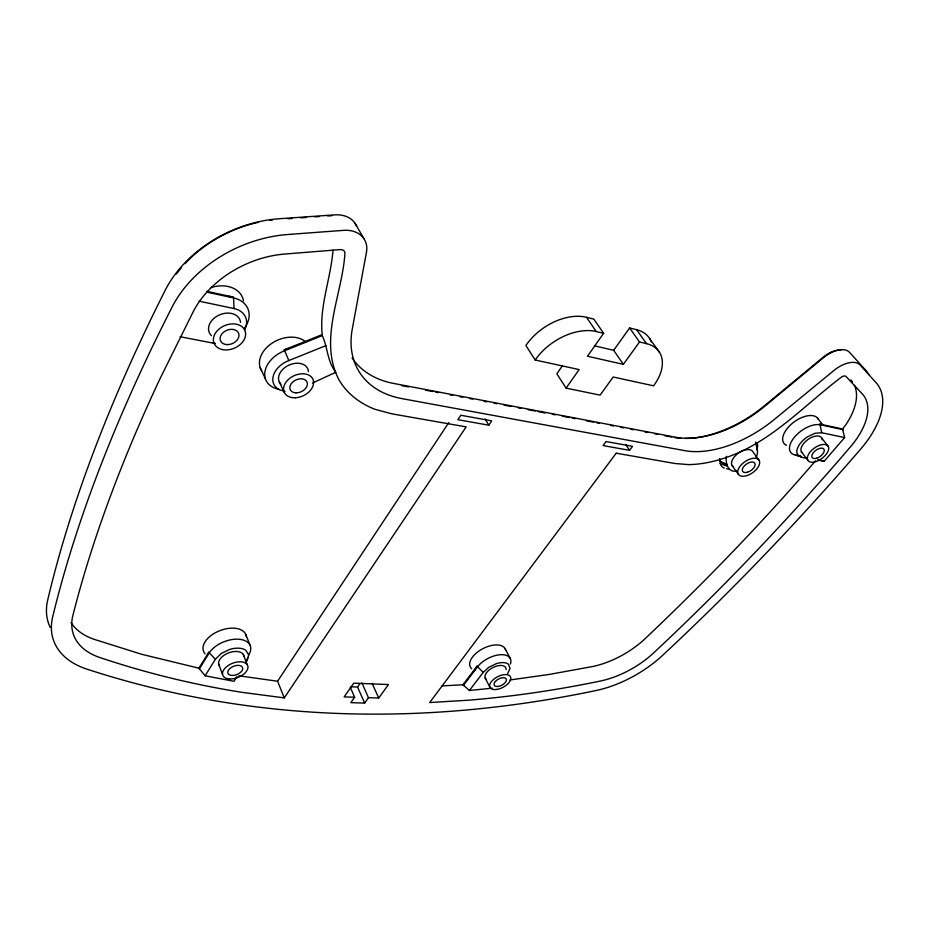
<?xml version="1.0" encoding="UTF-8"?>
<svg xmlns="http://www.w3.org/2000/svg" width="929" height="929" viewBox="0 0 929 929"><rect width="100%" height="100%" fill="white"/><g stroke="black" fill="none" stroke-linecap="round" stroke-linejoin="round"><path stroke-width="1.39" d="M756.067 457.219A17.186 9.336 -34.8 0 0 757.356 450.565L756.88 442.843M726.408 456.255C725.177 463.13 728.185 473.442 737.057 470.771M333.012 250.075C330.898 278.421 318.914 307.127 322.328 335.59C327.74 347.527 327.287 361.683 335.833 372.262L312.446 383.062M245.488 663.271L247.973 657.43M474.614 670.645L477.053 666.151L483.231 672.387L469.412 690.479L462.956 684.754L477.053 666.151M198.922 668.195L208.77 652.239L215.354 659.323L205.1 675.778L198.922 668.195L141.8 654.318L93.98 639.28A79.848 49.318 -18.8 0 1 71.022 622.604M199.236 669.054L209.095 653.11A22.877 13.215 -21.3 0 1 238.23 639.198A22.877 13.215 -21.3 0 1 248.612 655.142M247.033 660.867L248.705 654.864L245.662 650.161A18.348 10.544 -21.4 0 0 229.974 649.325L221.241 653.447L215.354 659.323M237.034 676.486L233.969 681.294L205.1 675.778M284.262 697.888L466.149 426.875L392.166 413.893L375.455 409.457A131.105 91.042 -31.8 0 1 338.992 379.88C318.101 339.782 342.418 294.493 344.949 253.094A5.806 4.378 -29.1 0 0 340.258 249.599L284.797 254.035A91.123 66.807 -24.7 0 0 193.406 311.32L159.718 379.334A1698.119 684.185 -41.6 0 0 72.903 615.37A80.614 49.028 -19 0 0 99.705 657.465A2408.932 1443.201 -70.3 0 0 242.364 692.395L284.262 697.888L277.574 681.224L448.788 422.59M488.759 425.192L491.72 420.86L460.819 415.263L457.881 419.687L488.759 425.192L485.112 418.956M562.475 365.712L556.854 373.806L566.086 388.125L600.111 395.139L613.186 377.011L653.586 385.814A46.45 28.555 -34.5 0 0 646.526 343.649L636.597 329.702L629.607 327.972L613.674 350.303L594.432 345.82M566.086 388.125L579.139 369.591L535.174 360.022L525.907 345.483A47.216 30.425 -33.9 0 1 586.489 317.3L593.817 319.111L603.618 333.302L587.488 356.237L623.347 364.354L639.512 341.965L646.526 343.649M350.686 686.775L357.56 687.042L359.837 683.814M354.634 697.238L350.814 702.649L364.632 703.079L368.476 697.702L378.73 698.051L388.45 684.557L353.775 683.152L344.136 696.889L354.634 697.238L350.291 687.309M629.525 450.31L632.521 446.338L606.056 441.542L603.06 445.583L629.525 450.31L625.67 444.434M842.58 429.001L844.624 437.582L821.724 432.74L819.924 424.1L842.58 429.001L846.052 424.414A68.897 37.032 -36.2 0 0 854.459 385.349M463.339 685.521L477.448 666.917A19.776 10.358 -27.5 0 1 499.883 654.748A19.776 10.358 -27.5 0 1 510.427 664.049M507.652 673.583L510.044 668.346L508.5 664.281A15.863 8.256 -27.5 0 0 496.423 663.631L488.875 667.254L483.231 672.387M844.624 437.582L824.116 461.318L818.461 460.227M815.534 460.854C761.885 523.085 704.716 582.239 645.063 638.722A61.953 31.795 -30.1 0 1 592.156 666.627L549.19 674.442L510.009 679.958M284.994 391.515L279.153 389.692L276.238 387.614A21.611 15.247 -24.9 0 1 288.849 360.545L326.056 345.565M288.849 360.545L284.274 349.827L321.875 334.73M322.328 335.59L284.704 350.709A26.918 19.091 -24.8 0 0 264.893 371.948A26.918 19.091 -24.8 0 0 279.014 389.286M469.412 690.479L492.358 688.18M462.956 684.754L442.169 685.916M287.92 218.768L292.182 218.478M300.717 217.874L306.396 217.479M314.931 216.875L319.193 216.585M327.728 215.981L331.99 215.679M238.765 675.789L277.574 681.224M401.491 385.581L408.597 386.94M425.679 390.192L432.798 391.55M435.643 392.084L438.488 392.63M449.868 394.802L452.725 395.336M459.832 396.695L462.677 397.24M469.795 398.599L472.64 399.133M484.032 401.305L486.877 401.851M493.996 403.198L496.841 403.743M503.948 405.102L511.066 406.449M518.185 407.808L521.03 408.354M528.148 409.701L535.267 411.059M538.112 411.605L545.218 412.952M552.337 414.311L555.182 414.857M562.3 416.215L569.419 417.562M572.264 418.108L575.109 418.654M586.489 420.814L593.608 422.172M596.453 422.718L599.298 423.252M610.69 425.424L613.535 425.97M620.653 427.317L623.498 427.863M630.617 429.221L633.462 429.767M644.842 431.927L647.687 432.473M654.806 433.831L657.651 434.366M664.769 435.724L671.888 437.083M843.137 429.697L820.47 424.797A21.158 11.16 -36 0 0 794.458 437.164A21.158 11.16 -36 0 0 795.34 455.047L800.961 456.127M180.052 336.716L215.296 343.544L212.753 342.557M821.724 432.74L815 433.251L807.243 436.978A16.966 8.907 -36 0 0 797.245 449.032C794.725 455.268 802.145 458.403 807.162 458.043M199.154 301.193L234.073 308.567C240.251 309.694 246.115 314.525 246.58 321.086A22.888 16.977 -22.4 0 1 244.466 330.201M206.912 291.358L233.121 297.036L233.551 297.919A28.509 21.239 -22.3 0 1 244.722 327.786M207.318 292.252L233.551 297.919L234.073 308.567M535.174 360.022A47.634 30.274 -33.7 0 1 596.255 331.537L603.618 333.302M817.903 459.414L824.116 461.318M795.34 455.047L801.518 456.952M719.65 458.554L720.254 463.617L727.477 466.335L719.476 460.679M719.987 461.411L727.361 464.546M817.23 417.713L822.897 424.971M821.782 438.082L828.308 446.512A12.367 6.422 -35.9 0 1 815.441 461.713A12.367 6.422 -35.9 0 1 810.332 451.738A12.367 6.422 -35.9 0 1 828.308 446.512M801.367 451.726L807.777 460.203M759.121 460.331A12.53 6.735 -34.7 0 0 740.494 465.708A12.53 6.735 -34.7 0 0 746.475 475.741A12.53 6.735 -34.7 0 0 759.121 460.331L752.804 451.657A12.46 6.77 -34.8 0 0 737.58 453.747A12.46 6.77 -34.8 0 0 733.399 466.788M649.568 338.458L659.485 352.323M732.11 465.545L738.311 474.254M629.607 327.972L639.512 341.965M613.674 350.303L623.347 364.354M586.489 317.3L596.255 331.537M355.017 223.215L363.878 238.625M505.097 648.616L510.195 658.313M485.17 677.984L489.827 687.135M279.281 381.865L284.309 392.456M260.19 367.663L265.462 378.951M372.111 683.314L378.73 698.051M361.904 682.896L368.476 697.702M357.56 687.042L364.632 703.079M245.79 634.472L250.098 645.411M243.259 654.422L247.265 664.723M218.617 663.921L222.507 674.303M755.707 442.134L757.356 450.565M636.597 329.702A46.055 28.706 -34.7 0 1 651.241 341.849M757.402 443.551A21.425 11.705 -34.9 0 1 757.228 448.254M729.23 469.017A21.425 11.705 -34.9 0 1 726.583 468.808M724.306 468.135A21.425 11.705 -34.9 0 1 720.254 463.617M786.422 445.316A21.042 11.218 -36.1 0 1 792.634 423.078A21.042 11.218 -36.1 0 1 818.391 419.304M819.924 424.1A21.146 11.16 -36 0 1 822.037 424.832M486.111 679.262A11.496 5.992 -27.5 0 1 493.334 667.347A11.496 5.992 -27.5 0 1 506.061 669.623M471.7 668.717A19.683 10.416 -27.5 0 1 482.406 648.906A19.683 10.416 -27.5 0 1 505.724 650.335M850.848 379.926A68.897 37.032 -36.2 0 1 852.508 381.947M684.952 438.43A94.828 55.252 -36.5 0 0 764.544 405.694L823.361 357.084A20.171 11.009 -37.9 0 1 840.768 349.978M680.934 438.291A94.828 55.252 -36.5 0 1 674.535 437.571M176.417 273.985A109.901 81.729 -24.5 0 1 181.399 267.726M185.01 263.662A109.901 81.729 -24.5 0 1 237.998 228.441M239.345 227.93A109.901 81.729 -24.5 0 1 258.61 222.275M269.712 220.312A109.901 81.729 -24.5 0 1 272.476 219.976M284.274 349.827A26.906 19.091 -24.8 0 1 288.768 348.421M228.58 296.421A28.485 21.239 -22.3 0 1 233.121 297.036M207.469 654.852A22.865 13.227 -21.3 0 1 208.77 652.239M50.247 627.493A99.96 61.662 -18.8 0 1 47.704 600.018A1712.786 703.334 -41.9 0 1 165.095 290.498A112.85 83.819 -24.5 0 1 279.199 218.745L334.765 214.866A28.764 21.924 -29.1 0 1 356.655 226.246M352.103 357.932A106.603 74.935 -31.9 0 0 393.629 383.433L675.569 437.222A92.598 53.859 -36.5 0 0 764.718 406.275L823.651 357.584A22.435 12.216 -37.8 0 1 849.512 352.323L865.654 370.172A86.223 46.287 -36.2 0 1 868.836 374.584M802.505 452.957A12.298 6.457 -36 0 1 808.52 439.127A12.298 6.457 -36 0 1 822.211 439.812M219.337 665.791A13.308 7.641 -21.4 0 1 228.58 652.901A13.308 7.641 -21.4 0 1 243.932 656.304M261.641 370.683A26.732 19.137 -24.7 0 1 272.267 343.033A26.732 19.137 -24.7 0 1 305.757 341.918M205.1 653.761A22.737 13.273 -21.2 0 1 219.116 630.942A22.737 13.273 -21.2 0 1 246.394 636.713M210.453 287.746A28.3 21.262 -22.1 0 1 243.526 300.915M211.475 335.683A16.594 12.309 -22.4 0 1 219.093 315.059A16.594 12.309 -22.4 0 1 240.553 322.409M280.988 384.234A15.665 11.055 -24.9 0 1 288.861 365.178A15.665 11.055 -24.9 0 1 308.416 371.588M366.467 252.154L352.254 329.145A107.601 74.657 -31.8 0 0 401.862 398.599L684.836 450.658A93.341 53.522 -36.3 0 0 774.542 419.281L834.068 370.381A22.61 12.135 -37.7 0 1 860.057 364.981L876.082 382.702A86.873 45.939 -36.1 0 1 860.823 448.916C798.475 521.32 732.319 590.438 662.389 655.549A78.059 39.378 -30 0 1 596.244 690.479A2523.872 1502.228 -71.1 0 1 87.082 669.205A100.82 61.349 -19 0 1 52.686 616.833A1729.752 699.27 -41.8 0 1 172.155 306.942A113.977 83.61 -24.6 0 1 287.514 234.538L343.521 230.357A29.066 21.89 -29.1 0 1 366.467 252.154M616.217 453.201L429.686 702.556L469.575 700.118A2408.932 1443.201 -70.3 0 0 600.331 681.05A62.429 31.481 -30 0 0 653.61 652.924C723.11 588.022 788.651 518.986 850.523 446.791A69.478 36.719 -36.1 0 0 862.286 393.896L846.005 376.477A4.517 2.427 -37.7 0 0 841.465 377.093C806.686 403.418 776.063 436.967 735.164 454.13A113.768 65.309 -36.4 0 1 688.47 464.605L674.837 463.49L616.217 453.201M816.533 458.264A7.246 3.762 -35.9 0 0 824.058 449.346A7.246 3.762 -35.9 0 0 813.502 452.435A7.246 3.762 -35.9 0 0 816.533 458.264M497.735 686.473A6.77 3.495 -27.5 0 0 506.398 679.459A6.77 3.495 -27.5 0 0 496.516 680.365A6.77 3.495 -27.5 0 0 497.735 686.473M496.818 689.434A11.554 5.957 -27.5 0 0 510.602 677.09A11.554 5.957 -27.5 0 0 493.183 679.714A11.554 5.957 -27.5 0 0 496.818 689.434M747.415 472.257A7.339 3.948 -34.7 0 0 754.812 463.211A7.339 3.948 -34.7 0 0 743.885 466.393A7.339 3.948 -34.7 0 0 747.415 472.257M295.968 392.851A9.244 6.468 -24.9 0 0 307.22 382.504A9.244 6.468 -24.9 0 0 292.658 382.098A9.244 6.468 -24.9 0 0 295.968 392.851M232.006 675.453A7.838 4.459 -21.5 0 0 242.701 668.172A7.838 4.459 -21.5 0 0 231.019 667.626A7.838 4.459 -21.5 0 0 232.006 675.453M222.495 349.583A16.71 12.286 -22.5 0 0 245.581 333.151A16.71 12.286 -22.5 0 0 220.405 327.972A16.71 12.286 -22.5 0 0 222.495 349.583M227.001 344.589A9.789 7.2 -22.5 0 0 238.695 333.499A9.789 7.2 -22.5 0 0 222.914 332.791A9.789 7.2 -22.5 0 0 227.001 344.589M229.672 678.983A13.378 7.618 -21.5 0 0 247.938 666.581A13.378 7.618 -21.5 0 0 228.046 665.605A13.378 7.618 -21.5 0 0 229.672 678.983M295.283 397.763A15.77 11.032 -24.9 0 0 312.934 379.241A15.77 11.032 -24.9 0 0 287.537 380.298A15.77 11.032 -24.9 0 0 295.283 397.763"/></g></svg>
